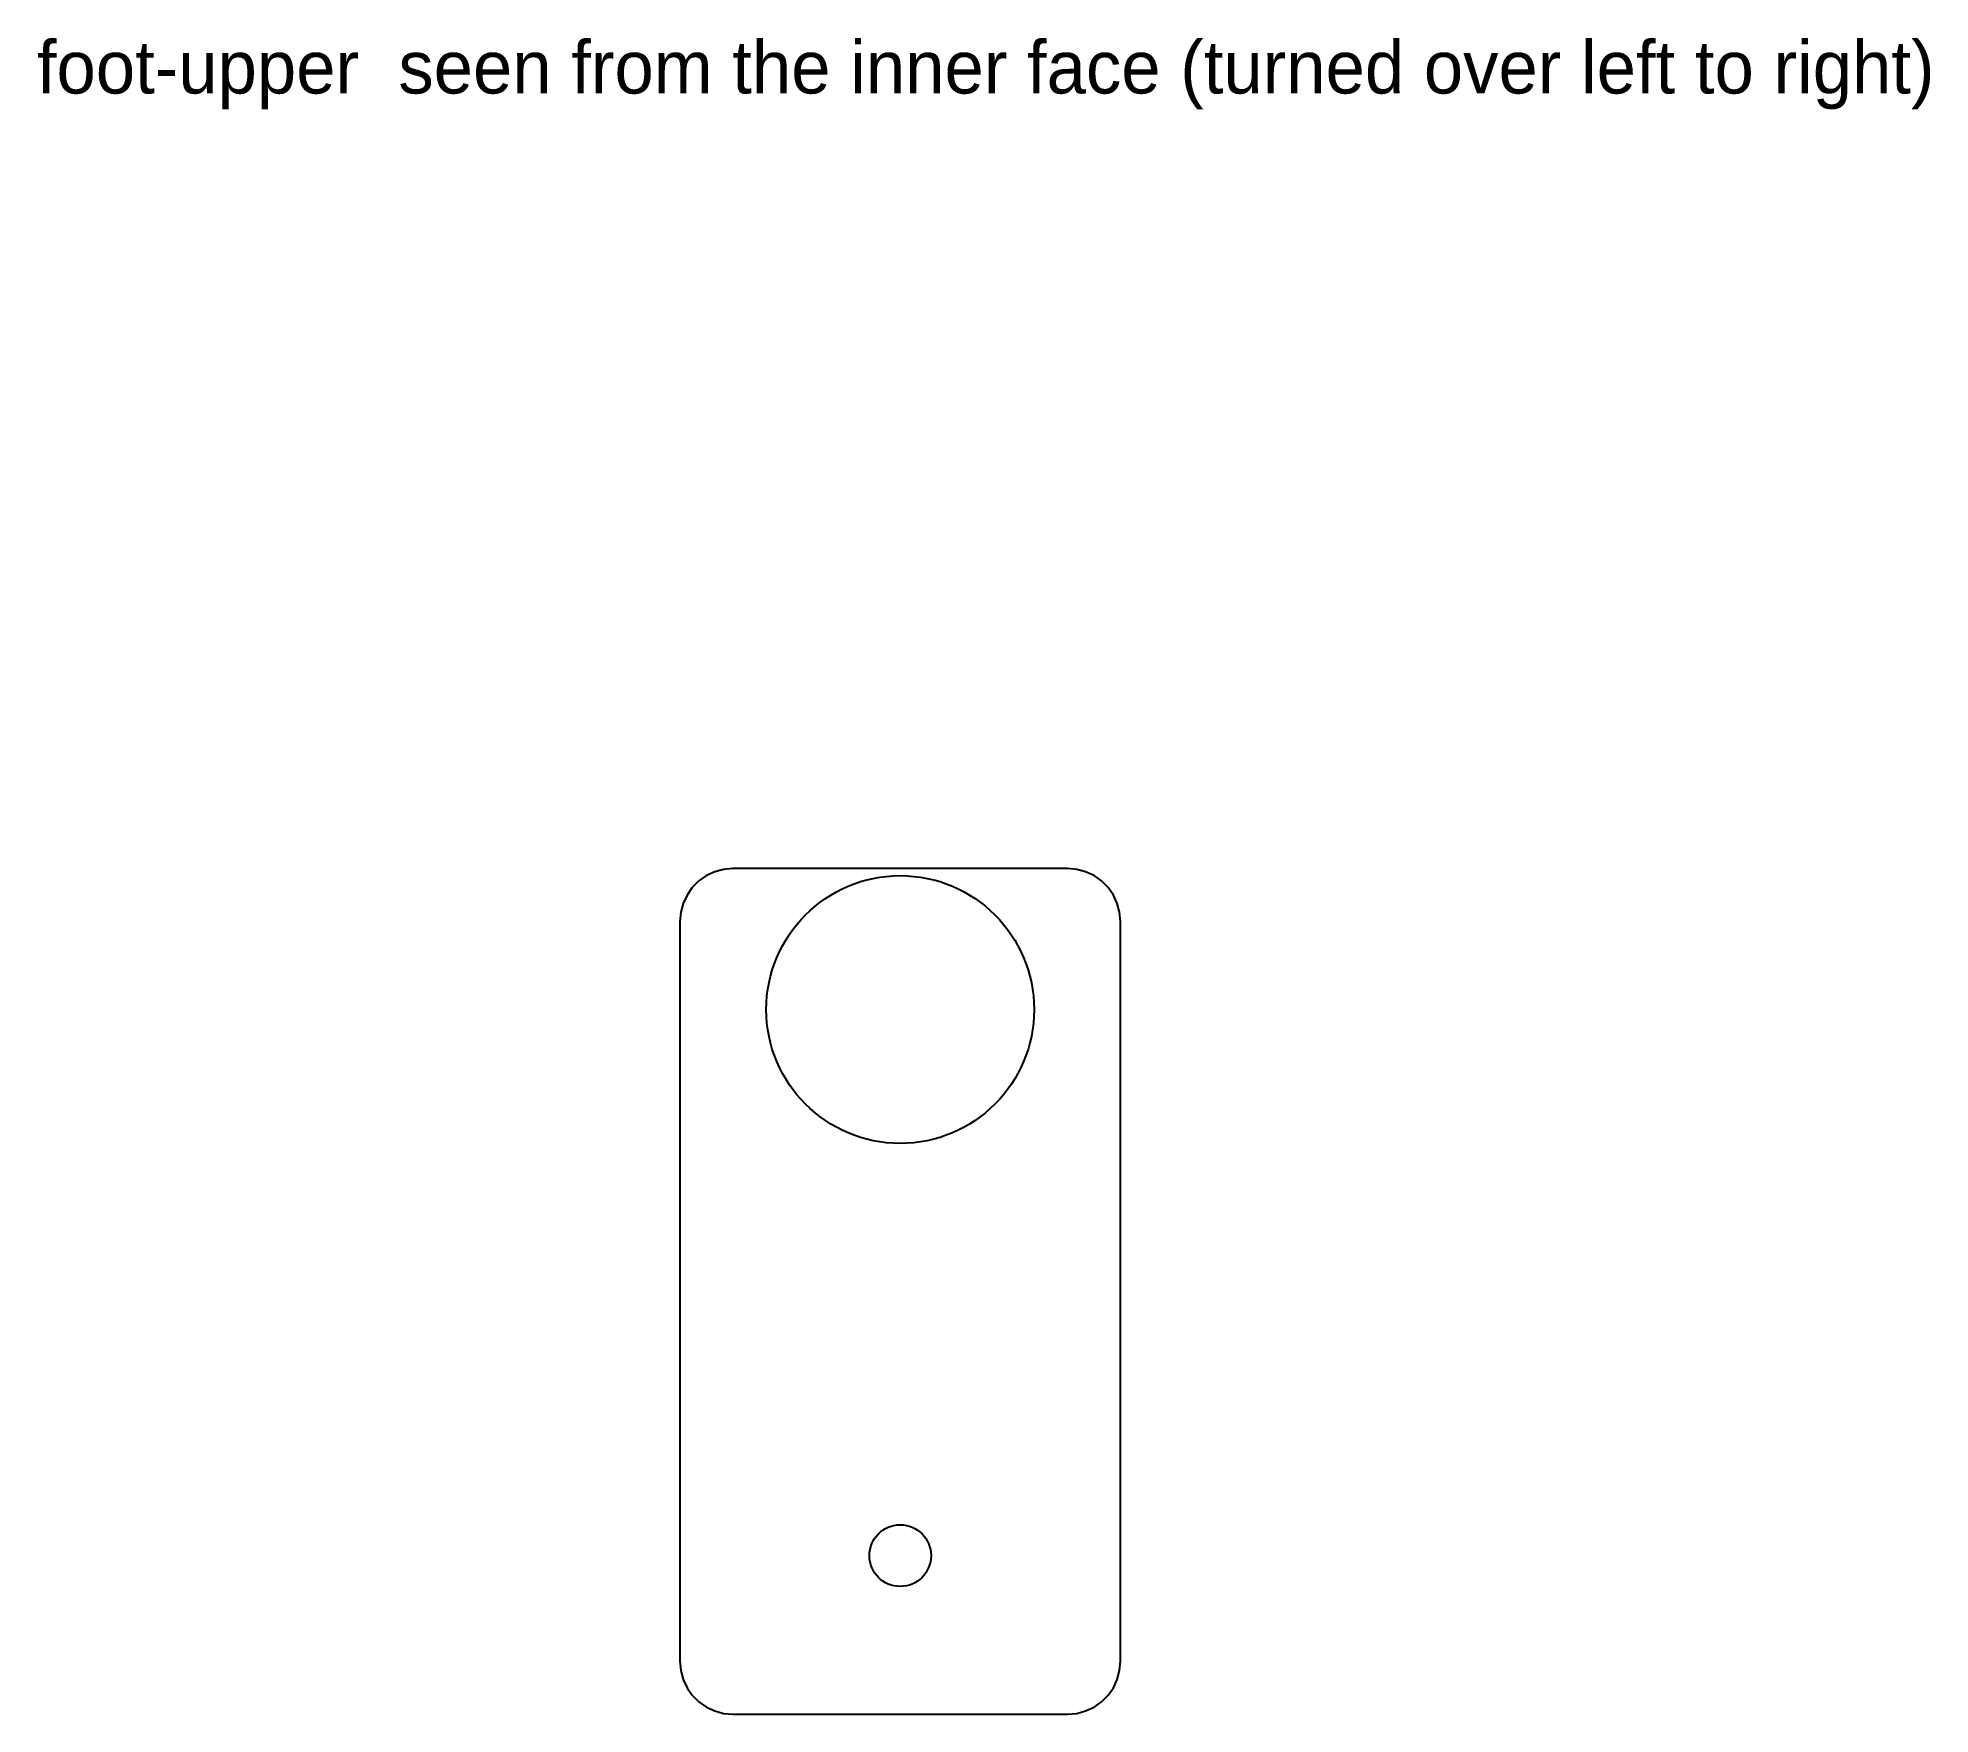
# Model space of a CAD drawing. Header units: millimetres. Extents: x 2 to 217, y 20 to 210.
import ezdxf

# ---------------------------------------------------------------- set-up
doc = ezdxf.new("R2010")
doc.units = ezdxf.units.MM
for name, color, linetype in [('NOTES', 7, 'Continuous'), ('POCKET_8MM_UNDERSIDE', 6, 'Continuous'), ('REF_THROUGH', 8, 'Continuous')]:
    doc.layers.add(name, color=color, linetype=linetype)

msp = doc.modelspace()

# ---------------------------------------------------------------- linework, layer by layer
at = {"layer": 'POCKET_8MM_UNDERSIDE'}
msp.add_lwpolyline([(125, 26), (125, 110), (124.91, 111.04), (124.64, 112.05), (124.2, 113), (123.6, 113.86), (122.86, 114.6), (122, 115.2), (121.05, 115.64), (120.04, 115.91), (119, 116), (81, 116), (79.96, 115.91), (78.95, 115.64), (78, 115.2), (77.14, 114.6), (76.4, 113.86), (75.8, 113), (75.36, 112.05), (75.09, 111.04), (75, 110), (75, 26), (75.09, 24.96), (75.36, 23.95), (75.8, 23), (76.4, 22.14), (77.14, 21.4), (78, 20.8), (78.95, 20.36), (79.96, 20.09), (81, 20), (119, 20), (120.04, 20.09), (121.05, 20.36), (122, 20.8), (122.86, 21.4), (123.6, 22.14), (124.2, 23), (124.64, 23.95), (124.91, 24.96), (125, 26)], close=True, dxfattribs=at)
at = {"layer": 'REF_THROUGH'}
for centre, radius in [((100, 100), 15.2), ((100, 38), 3.5)]:
    msp.add_circle(centre, radius, dxfattribs=at)

# ---------------------------------------------------------------- texts
at = {"layer": 'NOTES'}
msp.add_text('foot-upper  seen from the inner face (turned over left to right)', height=6, dxfattribs=at).set_placement((2, 204))

doc.saveas('drawing.dxf')
